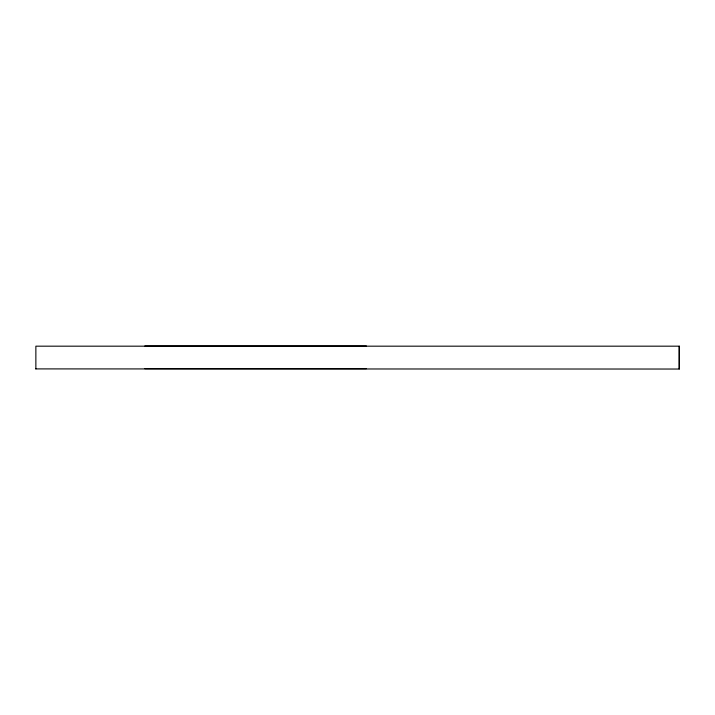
<?xml version="1.0" encoding="UTF-8"?>
<svg xmlns="http://www.w3.org/2000/svg" width="715" height="715" viewBox="0 0 715 715"><rect width="100%" height="100%" fill="white"/><g stroke="black" fill="none" stroke-linecap="round" stroke-linejoin="round"><path stroke-width="1.07" d="M35.75 368.904L679.241 369.038L679.25 346.176L35.866 346.176L35.866 368.904M679.241 369.038L679.25 346.176M144.823 345.962L366.384 345.962M144.823 368.681L366.384 368.681"/></g></svg>
